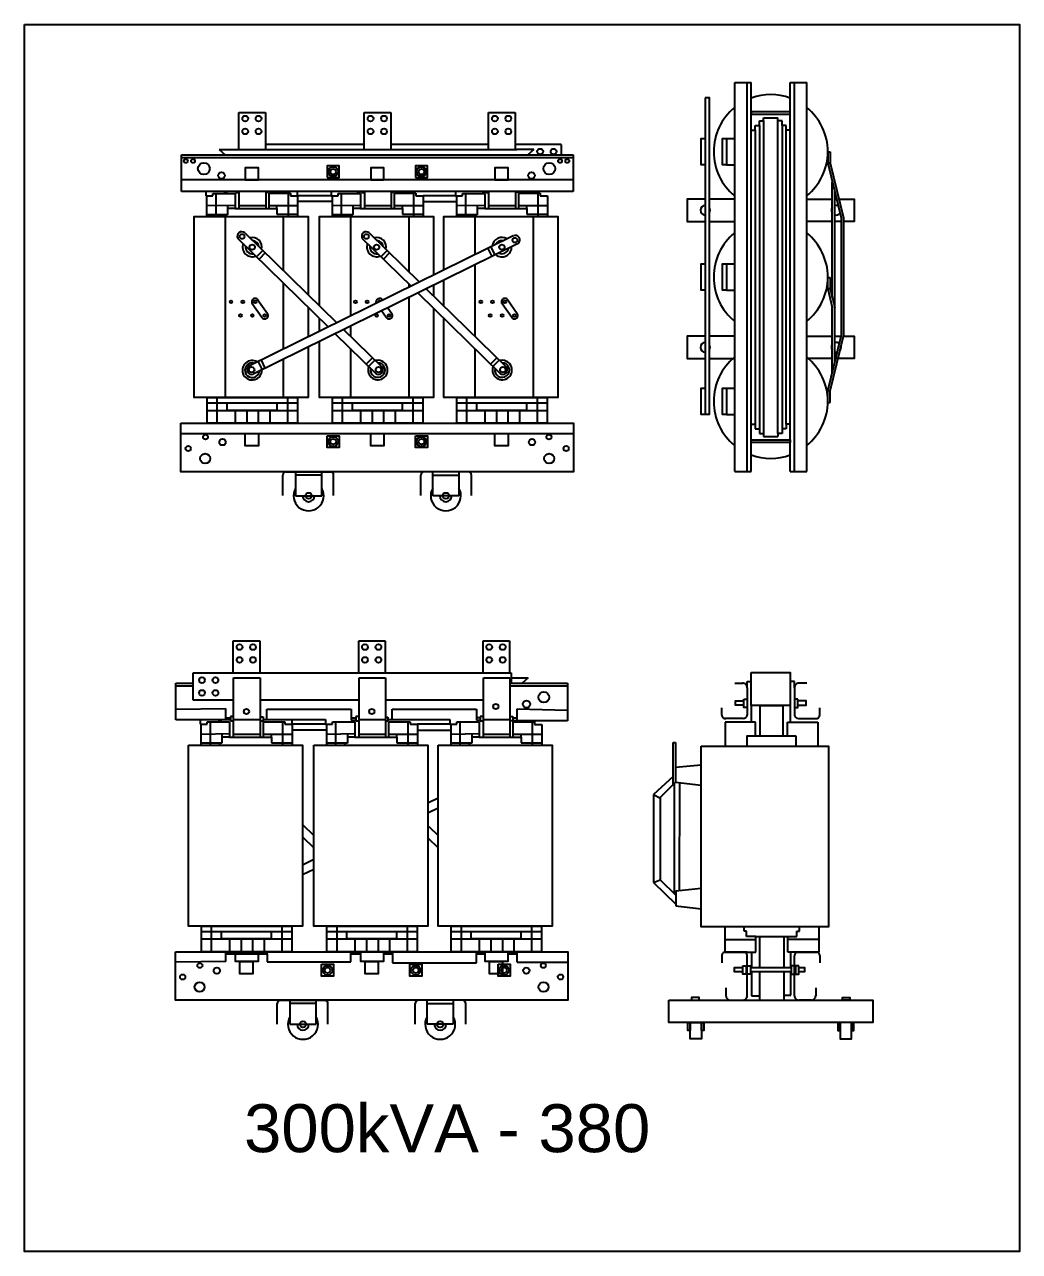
# Model space of a CAD drawing. Header units: millimetres. Extents: x 18098 to 54149, y 8095 to 18524.
# Drawn here: x 32515 to 35624, y 9276 to 13110 of the extents above; entities that cross this region are included whole.
import ezdxf

# ---------------------------------------------------------------- set-up
doc = ezdxf.new("R2010")
doc.units = ezdxf.units.MM
for name, color, linetype in [('BOBINA', 2, 'Continuous'), ('CULATRA', 1, 'Continuous'), ('DETALHE', 3, 'Continuous'), ('L1', 1, 'Continuous'), ('L2', 2, 'Continuous')]:
    doc.layers.add(name, color=color, linetype=linetype)
doc.styles.get("Standard").update_dxf_attribs({"font": 'arial.ttf'})

msp = doc.modelspace()

# ---------------------------------------------------------------- linework, layer by layer
at = {"layer": 'BOBINA'}
for points in [[(33401.7, 12102.6), (33401.7, 11944.3), (33045.1, 11944.3), (33045.1, 12510), (33401.7, 12510), (33401.7, 12265)], [(33436.9, 12230.6), (33436.9, 12510), (33793.5, 12510), (33793.5, 12326.7)], [(33825.4, 12342.4), (33825.4, 12510), (34182, 12510), (34182, 11944.3), (33825.4, 11944.3), (33825.4, 12104.2)], [(33825.4, 12230.6), (33825.4, 12311.5)], [(33793.5, 12295.8), (33793.5, 12261.7)], [(33401.7, 12226.2), (33401.7, 12188.5)], [(33793.5, 12223), (33793.5, 12119.9)], [(33401.7, 12188.5), (33401.7, 12133.5)], [(33436.9, 12150.8), (33436.9, 12191.8)], [(33825.4, 12104.2), (33825.4, 12191.8)], [(33793.5, 12119.9), (33793.5, 11944.3), (33436.9, 11944.3), (33436.9, 12119.9)]]:
    msp.add_lwpolyline(points, dxfattribs=at)
for points in [[(33027.5, 10858.4), (33384.2, 10858.4), (33384.2, 10292.7), (33027.5, 10292.7)], [(33419.3, 10858.4), (33775.9, 10858.4), (33775.9, 10292.7), (33419.3, 10292.7)], [(33807.8, 10858.4), (34164.4, 10858.4), (34164.4, 10292.7), (33807.8, 10292.7)], [(34629.3, 10855.4), (35026.9, 10855.4), (35026.9, 10290.8), (34629.3, 10290.8)]]:
    msp.add_lwpolyline(points, close=True, dxfattribs=at)
at = {"layer": 'CULATRA'}
for p, q in [((33576.9, 12735.4), (33268.4, 12735.4)), ((33965.4, 12735.4), (33660.2, 12735.4)), ((34192, 12735.4), (34048.6, 12735.4)), ((34192, 12735.4), (34192, 12703)), ((33005.4, 12588.6), (33005.4, 12703)), ((33005.4, 12703), (34229, 12703)), ((33005.4, 12694.7), (34229, 12694.7)), ((33123.7, 12719.8), (33142.7, 12703)), ((34106.7, 12719.8), (34053.1, 12719.8)), ((34106.7, 12719.8), (34087.7, 12703)), ((34229, 12703), (34229, 12588.6)), ((34229, 12624.5), (33005.4, 12624.5)), ((34229, 12588.6), (33005.4, 12588.6)), ((33081.8, 12588.6), (33081.8, 12575.3)), ((33140.3, 12588.6), (33140.3, 12582.6)), ((33146.2, 12588.6), (33146.2, 12582.6)), ((33176, 12588.6), (33176, 12585.6)), ((33176, 12585.6), (33186.3, 12585.6)), ((33278, 12585.1), (33269.5, 12585.1)), ((33278, 12588.6), (33278, 12585.1)), ((33368.7, 12575.3), (33368.7, 12589.5)), ((33473.5, 12588.6), (33473.5, 12575.3)), ((33553.2, 12588.6), (33553.2, 12587.9)), ((33553.2, 12587.9), (33567.8, 12587.9)), ((33567.8, 12588.6), (33567.8, 12585.6)), ((33567.8, 12585.6), (33578.1, 12585.6)), ((33667.7, 12584.7), (33661.2, 12584.7)), ((33667.7, 12588.6), (33667.7, 12584.7)), ((33862, 12589.5), (33862, 12575.3)), ((33944.8, 12588.6), (33944.8, 12587.3)), ((33944.8, 12587.3), (33956.3, 12587.3)), ((33956.3, 12588.6), (33956.3, 12585.6)), ((33956.3, 12585.6), (33966.5, 12585.6)), ((34058.5, 12585.8), (34049.7, 12585.8)), ((34058.5, 12588.6), (34058.5, 12585.8)), ((34071.8, 12586), (34071.8, 12588.6)), ((33081.8, 12575.3), (33085.3, 12575.3)), ((33473.5, 12575.3), (33368.7, 12575.3)), ((33368.7, 12557.7), (33477.1, 12557.7)), ((33473.5, 12575.3), (33477.1, 12575.3)), ((33862, 12575.3), (33760.5, 12575.3)), ((33760.5, 12556.8), (33865.6, 12556.8)), ((33862, 12575.3), (33865.6, 12575.3)), ((33141.7, 12510), (33141.7, 11944.3)), ((33323.9, 12510), (33323.9, 12341.2)), ((33533.5, 12510), (33533.5, 12248.2)), ((33715.7, 12510), (33715.7, 12337.9)), ((33921.9, 12510), (33921.9, 12390)), ((34104.2, 12510), (34104.2, 11944.3)), ((33181.9, 12441.5), (33464.7, 12164.5)), ((33203.8, 12458.8), (33491.1, 12177.5)), ((34042.5, 12449.5), (33216.5, 12042.1)), ((34058, 12426.2), (33229.4, 12017.6)), ((33570.4, 12441.5), (33723.1, 12292)), ((33592.3, 12458.8), (33749.4, 12304.9)), ((33259.8, 12404), (33240.4, 12384.2)), ((33267.3, 12396.6), (33247.9, 12376.9)), ((33648.2, 12404), (33628.9, 12384.2)), ((33655.8, 12396.6), (33636.4, 12376.9)), ((33962.9, 12410.1), (33975.1, 12385.3)), ((33972.3, 12414.8), (33984.6, 12390)), ((33921.9, 12359.1), (33921.9, 12136)), ((33323.9, 12302.4), (33323.9, 12112.3)), ((33715.7, 12299.2), (33715.7, 12288.3)), ((33744.1, 12271.4), (34001.1, 12019.7)), ((33770.4, 12284.4), (34020.9, 12039.1)), ((33257.2, 12194.2), (33227, 12236.8)), ((33243.7, 12250.7), (33274.5, 12207.5)), ((33533.5, 12248.2), (33533.5, 12198.4)), ((33632.2, 12250.7), (33634.1, 12248.1)), ((33715.7, 12257.4), (33715.7, 12115.6)), ((34037.5, 12194.2), (34007.2, 12236.8)), ((34024, 12250.7), (34054.7, 12207.5)), ((33645.7, 12194.2), (33630.6, 12215.4)), ((33650.4, 12225.2), (33663, 12207.5)), ((33512, 12157), (33632.4, 12039.1)), ((33514.7, 12158.3), (33514.7, 12154.4)), ((33533.5, 12167.5), (33533.5, 12136)), ((33485.7, 12144), (33612.6, 12019.7)), ((33323.9, 12112.3), (33323.9, 12095.1)), ((33533.5, 12097.2), (33533.5, 11944.3)), ((33715.7, 12115.6), (33715.7, 11944.3)), ((33921.9, 12097.2), (33921.9, 12056.6)), ((33244.9, 12056.3), (33257.3, 12031.5)), ((33254.2, 12060.9), (33266.5, 12036.1)), ((33323.9, 12064.2), (33323.9, 11944.3)), ((33602.4, 12068.5), (33583, 12048.7)), ((33609.7, 12061.3), (33590.4, 12041.5)), ((33921.9, 12056.6), (33921.9, 11944.3)), ((33990.8, 12068.5), (33971.5, 12048.7)), ((33998.2, 12061.3), (33978.8, 12041.5)), ((33004.1, 11831.8), (34230.4, 11831.8)), ((33362, 11712.3), (33362, 11637.4)), ((33443.7, 11702.1), (33362, 11702.1)), ((33443.7, 11637.4), (33443.7, 11712.3)), ((33790.7, 11637.4), (33790.7, 11712.3)), ((33790.7, 11702.1), (33872.4, 11702.1)), ((33872.4, 11712.3), (33872.4, 11637.4)), ((33362, 11637.4), (33443.7, 11637.4)), ((33872.4, 11637.4), (33790.7, 11637.4)), ((34035.5, 11083.9), (34035.5, 11051.5)), ((32987.8, 10937.1), (32987.8, 11051.5)), ((32987.8, 11051.5), (33042.5, 11051.5)), ((32987.8, 11043.1), (33042.5, 11043.1)), ((34032.1, 11051.5), (34211.4, 11051.5)), ((34032.1, 11043.1), (34211.4, 11043.1)), ((34035.5, 11068.3), (34089.1, 11068.3)), ((34089.1, 11068.3), (34070.1, 11051.5)), ((34211.4, 11051.5), (34211.4, 10934.5)), ((32987.8, 10970.3), (33143.5, 10973)), ((33143.5, 10973), (33143.5, 10937.1)), ((33251.9, 10999.3), (33560.5, 10999.3)), ((33272, 10938), (33272, 10970.3)), ((33272, 10970.3), (33535.6, 10970.3)), ((33535.6, 10970.3), (33535.6, 10936.3)), ((33643.6, 10999.3), (33949, 10999.3)), ((33663.9, 10938), (33663.9, 10970.1)), ((33663.9, 10970.1), (33927.2, 10970.1)), ((33927.2, 10970.1), (33927.2, 10935.8)), ((34054.2, 10934.5), (34054.2, 10971.4)), ((34054.2, 10971.4), (34211.4, 10967.6)), ((33158.4, 10937.1), (32987.8, 10937.1)), ((33064.2, 10937.1), (33064.2, 10923.7)), ((33122.7, 10937.1), (33122.7, 10931)), ((33128.6, 10937.1), (33128.6, 10931)), ((33143.5, 10943.1), (33158.4, 10943.1)), ((33168.7, 10947.5), (33158.4, 10947.5)), ((33158.4, 10947.5), (33158.4, 10934)), ((33158.4, 10934), (33168.7, 10934)), ((33251.9, 10946.4), (33260.4, 10946.4)), ((33260.4, 10933.5), (33251.9, 10933.5)), ((33260.4, 10946.4), (33260.4, 10933.5)), ((33260.4, 10938), (33455.9, 10938)), ((33351.1, 10923.7), (33351.1, 10938)), ((33455.9, 10938), (33455.9, 10923.7)), ((33535.6, 10943), (33550.2, 10943)), ((33535.6, 10936.3), (33550.2, 10936.3)), ((33560.5, 10947.5), (33550.2, 10947.5)), ((33550.2, 10947.5), (33550.2, 10934)), ((33550.2, 10934), (33560.5, 10934)), ((33643.6, 10945.9), (33650.1, 10945.9)), ((33650.1, 10933.2), (33643.6, 10933.2)), ((33650.1, 10945.9), (33650.1, 10933.2)), ((33650.1, 10938), (33844.4, 10938)), ((33844.4, 10938), (33844.4, 10923.7)), ((33938.7, 10943.5), (33927.2, 10943.5)), ((33927.2, 10935.8), (33938.7, 10935.8)), ((33949, 10947.5), (33938.7, 10947.5)), ((33938.7, 10947.5), (33938.7, 10934)), ((33938.7, 10934), (33949, 10934)), ((34032.1, 10947.2), (34040.9, 10947.2)), ((34040.9, 10934.3), (34032.1, 10934.3)), ((34040.9, 10947.2), (34040.9, 10934.3)), ((34040.9, 10943.2), (34054.2, 10943.2)), ((34211.4, 10934.5), (34041.6, 10934.5)), ((33064.2, 10923.7), (33067.7, 10923.7)), ((33455.9, 10923.7), (33351.1, 10923.7)), ((33351.1, 10906.1), (33459.5, 10906.1)), ((33455.9, 10923.7), (33459.5, 10923.7)), ((33844.4, 10923.7), (33742.9, 10923.7)), ((33742.9, 10905.3), (33848, 10905.3)), ((33844.4, 10923.7), (33848, 10923.7)), ((34703.1, 10290.8), (34703.1, 10211.2)), ((34763.6, 10276.8), (34763.6, 10290.8)), ((34771.4, 10276.8), (34763.6, 10276.8)), ((34771.4, 10260.2), (34771.4, 10276.8)), ((34928.8, 10260.2), (34928.8, 10276.8)), ((34928.8, 10276.8), (34936.6, 10276.8)), ((34936.6, 10276.8), (34936.6, 10290.8)), ((34997, 10290.8), (34997, 10211.2)), ((34703.1, 10251), (34800.3, 10251)), ((34800.3, 10260.2), (34771.4, 10260.2)), ((34800.3, 10211.2), (34800.3, 10260.2)), ((34800.3, 10260.2), (34899.9, 10260.2)), ((34811.8, 10260.2), (34811.8, 10162.9)), ((34888.2, 10260.2), (34888.2, 10162.9)), ((34899.9, 10211.2), (34899.9, 10260.2)), ((34899.9, 10260.2), (34928.8, 10260.2)), ((34997, 10251), (34899.9, 10251)), ((33144.1, 10181.7), (33144.1, 10212.4)), ((33144.1, 10205.5), (33174.6, 10205.5)), ((33174.6, 10205.5), (33273.3, 10205.5)), ((33273.3, 10205.5), (33273.3, 10212.4)), ((33273.3, 10205.5), (33273.3, 10180.8)), ((33534.9, 10180.8), (33534.9, 10212.4)), ((33534.9, 10205.8), (33566.4, 10205.8)), ((33636.9, 10206.1), (33665.2, 10206.1)), ((33665.2, 10212.4), (33665.2, 10178)), ((33927.7, 10178), (33927.7, 10212.4)), ((33927.7, 10205.7), (33954.9, 10205.7)), ((34025.4, 10206.3), (34054.4, 10206.3)), ((34054.4, 10179.4), (34054.4, 10212.4)), ((34786.3, 10211.2), (34786.3, 10162.9)), ((34909.2, 10162.9), (34909.2, 10211.2)), ((33144.1, 10181.7), (32986.5, 10180.2)), ((33273.3, 10180.8), (33534.9, 10180.8)), ((33665.2, 10178), (33927.7, 10178)), ((34054.4, 10179.4), (34212.8, 10179.4)), ((34786.3, 10150.1), (34786.3, 10074.2)), ((34811.8, 10150.1), (34811.8, 10061)), ((34888.2, 10150.1), (34888.2, 10061)), ((34909.2, 10076.3), (34909.2, 10150.1)), ((33344.5, 10060.7), (33344.5, 9985.9)), ((33426.1, 10050.5), (33344.5, 10050.5)), ((33426.1, 9985.9), (33426.1, 10060.7)), ((33773.2, 9985.9), (33773.2, 10060.7)), ((33773.2, 10050.5), (33854.8, 10050.5)), ((33854.8, 10060.7), (33854.8, 9985.9)), ((34786.3, 10074.2), (34811.8, 10074.2)), ((34888.2, 10076.3), (34909.2, 10076.3)), ((33344.5, 9985.9), (33426.1, 9985.9)), ((33854.8, 9985.9), (33773.2, 9985.9))]:
    msp.add_line(p, q, dxfattribs=at)
for points in [[(33460.8, 12631.6), (33498.5, 12631.6), (33498.5, 12668.4), (33460.8, 12668.4)], [(33736.6, 12631.6), (33774.3, 12631.6), (33774.3, 12668.4), (33736.6, 12668.4)], [(33004.1, 11863.9), (34230.4, 11863.9), (34230.4, 11712.3), (33004.1, 11712.3)], [(33460.8, 11824.8), (33498.5, 11824.8), (33498.5, 11788), (33460.8, 11788)], [(33736.6, 11824.8), (33774.3, 11824.8), (33774.3, 11788), (33736.6, 11788)], [(32986.5, 10212.4), (34212.8, 10212.4), (34212.8, 10060.7), (32986.5, 10060.7)], [(33443.2, 10173.2), (33480.9, 10173.2), (33480.9, 10136.4), (33443.2, 10136.4)], [(33719, 10173.2), (33756.7, 10173.2), (33756.7, 10136.4), (33719, 10136.4)], [(33994.7, 10173.2), (34032.3, 10173.2), (34032.3, 10136.4), (33994.7, 10136.4)], [(34528.3, 10061), (35165.8, 10061), (35165.8, 9991.5), (34528.3, 9991.5)], [(34599.6, 10061), (34622.8, 10061), (34622.8, 10069.7), (34599.6, 10069.7)], [(35094.4, 10061), (35071.3, 10061), (35071.3, 10069.7), (35094.4, 10069.7)], [(34588, 9991.5), (34595.2, 9991.5), (34595.2, 9966), (34588, 9966)], [(34595.2, 9991.5), (34630.4, 9991.5), (34630.4, 9940.5), (34595.2, 9940.5)], [(34630.4, 9991.5), (34637.6, 9991.5), (34637.6, 9966), (34630.4, 9966)], [(35063.6, 9991.5), (35056.4, 9991.5), (35056.4, 9966), (35063.6, 9966)], [(35098.8, 9991.5), (35063.6, 9991.5), (35063.6, 9940.5), (35098.8, 9940.5)], [(35106, 9991.5), (35098.8, 9991.5), (35098.8, 9966), (35106, 9966)]]:
    msp.add_lwpolyline(points, close=True, dxfattribs=at)
for points in [[(34641.8, 12564.7), (34586, 12564.7), (34586, 12495.1), (34641.8, 12495.1)], [(34734.3, 12564.7), (34655.1, 12564.7)], [(34959.4, 12564.7), (35039.1, 12564.7)], [(35046.6, 12564.7), (35052.3, 12564.7)], [(35059.7, 12564.7), (35107.7, 12564.7), (35107.7, 12495.1), (35073.9, 12495.1)], [(34655.1, 12495.1), (34734.3, 12495.1)], [(35039.1, 12495.1), (34959.4, 12495.1)], [(35066.4, 12495.1), (35046.6, 12495.1)], [(34641.8, 12136), (34586, 12136), (34586, 12066.4), (34641.8, 12066.4)], [(34734.3, 12136), (34655.1, 12136)], [(34959.4, 12136), (35039.1, 12136)], [(35046.6, 12136), (35066.4, 12136)], [(35073.9, 12136), (35107.7, 12136), (35107.7, 12066.4), (35046.6, 12066.4)], [(34655.1, 12066.4), (34734.3, 12066.4)], [(35039.1, 12066.4), (34959.4, 12066.4)]]:
    msp.add_lwpolyline(points, dxfattribs=at)
for centre, radius in [((33019.4, 12683.6), 5.97), ((33041.8, 12683.6), 5.97), ((33075.7, 12659.7), 18.4), ((33479.7, 12650), 15.2), ((33479.7, 12650), 8.8), ((33755.4, 12650), 15.2), ((33755.4, 12650), 8.8), ((34154.8, 12659.7), 18.4), ((34188.6, 12683.6), 5.97), ((34211, 12683.6), 5.97), ((33130.9, 12638.3), 10.3), ((34099.5, 12638.3), 10.3), ((33195.1, 12447.7), 7.48), ((33583.5, 12447.7), 7.48), ((34047.4, 12436.2), 7.48), ((33226.7, 12414.5), 8.33), ((33615.2, 12414.5), 8.33), ((34007, 12414.5), 8.33), ((33160.5, 12243.2), 4.28), ((33197.4, 12243.2), 4.28), ((33235.9, 12243.2), 4.28), ((33549, 12243.2), 4.28), ((33585.9, 12243.2), 4.28), ((33940.8, 12243.2), 4.28), ((33977.6, 12243.2), 4.28), ((34016.1, 12243.2), 4.28), ((33190.3, 12201.2), 4.28), ((33227.1, 12201.2), 4.28), ((33265.6, 12201.2), 4.28), ((33615.6, 12201.2), 4.28), ((33654.1, 12201.2), 4.28), ((33970.5, 12201.2), 4.28), ((34007.3, 12201.2), 4.28), ((34045.8, 12201.2), 4.28), ((33224.8, 12031.3), 8.59), ((33621.2, 12031.3), 8.59), ((34009.7, 12031.3), 8.59), ((33080.7, 11821), 7.75), ((33133.8, 11805.1), 9.79), ((33479.7, 11806.4), 15.2), ((33479.7, 11806.4), 8.8), ((33755.4, 11806.4), 15.2), ((33755.4, 11806.4), 8.8), ((34100.7, 11805.1), 9.79), ((34153.8, 11821), 7.75), ((33026.8, 11785.1), 8.16), ((34207.6, 11785.1), 8.16), ((33079.9, 11753.7), 15.5), ((34154.6, 11753.7), 15.5), ((33402.9, 11637.4), 9.68), ((33831.6, 11637.4), 9.68), ((34138, 11007.8), 16.7), ((33208.7, 10963.2), 8.28), ((33600.5, 10963.2), 8.28), ((33987.9, 10978.8), 8.28), ((34083.8, 10986.6), 11.4), ((33063.1, 10169.5), 7.75), ((33116.2, 10153.6), 9.79), ((33462.1, 10154.8), 15.2), ((33462.1, 10154.8), 8.8), ((33737.8, 10154.8), 15.2), ((33737.8, 10154.8), 8.8), ((34013.5, 10154.8), 15.2), ((34013.5, 10154.8), 8.8), ((34083.1, 10153.6), 9.79), ((34136.2, 10169.5), 7.75), ((33009.3, 10133.6), 8.16), ((34190, 10133.6), 8.16), ((33062.3, 10102.2), 15.5), ((34137, 10102.2), 15.5), ((33385.3, 9985.9), 9.68), ((33814, 9985.9), 9.68)]:
    msp.add_circle(centre, radius, dxfattribs=at)
for centre, radius, start, end in [((33194.1, 12448.6), 14.1, 46.642, 210.024), ((33582.6, 12448.6), 14.1, 46.642, 210.024), ((33226.7, 12414.5), 30.3, 159.0021, 292.1868), ((33226.7, 12414.5), 30.3, 159.0021, 292.1868), ((33226.7, 12414.5), 30.3, 346.7722, 104.4167), ((33226.7, 12414.5), 30.3, 346.7722, 104.4167), ((33226.7, 12414.5), 20.9, 4.2638, 86.9251), ((33615.2, 12414.5), 30.3, 159.0021, 292.1868), ((33615.2, 12414.5), 30.3, 159.0021, 292.1868), ((33615.2, 12414.5), 30.3, 346.7722, 104.4167), ((33615.2, 12414.5), 30.3, 346.7722, 104.4167), ((33615.2, 12414.5), 20.9, 4.2638, 86.9251), ((34007, 12414.5), 30.3, 57.4747, 175.1192), ((34007, 12414.5), 30.3, 57.4747, 175.1192), ((34007, 12414.5), 20.9, 74.9663, 157.6276), ((34048.6, 12436.8), 14.1, 311.8674, 115.2494), ((33226.7, 12414.5), 20.9, 170.7808, 280.4081), ((33615.2, 12414.5), 20.9, 170.7808, 280.4081), ((34007, 12414.5), 30.3, 229.7046, 2.8893), ((34007, 12414.5), 30.3, 229.7046, 2.8893), ((34007, 12414.5), 20.9, 241.4833, 351.1106), ((33235.9, 12243.2), 10.9, 26.9095, 215.3387), ((33624.3, 12243.2), 10.9, 26.9095, 205.7743), ((33624.3, 12243.2), 4.28, 27.4774, 205.0295), ((34016.1, 12243.2), 10.9, 26.9095, 215.3387), ((33265.6, 12201.2), 10.9, 210.637, 35.4323), ((33654.1, 12201.2), 10.9, 210.637, 35.4323), ((34045.8, 12201.2), 10.9, 210.637, 35.4323), ((33226.4, 12029.8), 30.5, 56.8542, 2.7277), ((33226.4, 12029.8), 22.8, 69.111, 353.8189), ((33224.5, 12030.7), 14, 124.871, 290.4644), ((33619.3, 12030.3), 30.5, 159.3603, 105.2339), ((33619.3, 12030.3), 22.8, 168.2691, 92.9771), ((34007.7, 12030.3), 30.5, 159.3603, 105.2339), ((34007.7, 12030.3), 22.8, 168.2691, 92.9771), ((33621.3, 12030.6), 14, 231.6236, 37.217), ((34009.7, 12030.6), 14, 231.6236, 37.217), ((33402.9, 11637.4), 47.1, 150.1435, 29.8565), ((33831.6, 11637.4), 47.1, 150.1435, 29.8565), ((33402.9, 11637.4), 18.6, 180, 0), ((33831.6, 11637.4), 18.6, 180, 0), ((33385.3, 9985.9), 47.1, 150.1435, 29.8565), ((33814, 9985.9), 47.1, 150.1435, 29.8565), ((33385.3, 9985.9), 18.6, 180, 0), ((33814, 9985.9), 18.6, 180, 0)]:
    msp.add_arc(centre, radius, start, end, dxfattribs=at)
at = {"layer": 'DETALHE'}
for p, q in [((33322.7, 11638.1), (33322.7, 11702.2)), ((33331, 11712.3), (33472.5, 11712.3)), ((33480.8, 11638.1), (33480.8, 11702.2)), ((33753.7, 11638.1), (33753.7, 11702.2)), ((33903.5, 11712.3), (33762, 11712.3)), ((33911.8, 11638.1), (33911.8, 11702.2)), ((34734.3, 11051.6), (34759.8, 11051.6)), ((34959.4, 11051.6), (34933.9, 11051.6)), ((34773.1, 11037.5), (34773.1, 10952.3)), ((34920.6, 11037.5), (34920.6, 10952.3)), ((34694, 10952.3), (34694, 10974.8)), ((34999.7, 10952.3), (34999.7, 10974.8)), ((34760.3, 10941.1), (34703.1, 10941.1)), ((34933.3, 10941.1), (34990.5, 10941.1)), ((34694, 10200.1), (34694, 10177.6)), ((34703.1, 10211.2), (34800.3, 10211.2)), ((34773.1, 10211.2), (34703.1, 10211.2)), ((34773.1, 10075.1), (34773.1, 10200.1)), ((34997, 10211.2), (34899.9, 10211.2)), ((34990.9, 10211.2), (34899.9, 10211.2)), ((34921, 10211.2), (34990.9, 10211.2)), ((34921, 10075.1), (34921, 10200.1)), ((35000.1, 10200.1), (35000.1, 10177.6)), ((34706.8, 10100), (34706.8, 10075.1)), ((34987.3, 10100), (34987.3, 10075.1)), ((33305.1, 9986.5), (33305.1, 10050.6)), ((33313.4, 10060.7), (33454.9, 10060.7)), ((33463.2, 9986.5), (33463.2, 10050.6)), ((33736.1, 9986.5), (33736.1, 10050.6)), ((33885.9, 10060.7), (33744.4, 10060.7)), ((33894.2, 9986.5), (33894.2, 10050.6)), ((34720.1, 10061), (34759.8, 10061)), ((34974, 10061), (34934.3, 10061))]:
    msp.add_line(p, q, dxfattribs=at)
for centre, radius, start, end in [((33333, 11702.2), 10.3, 101.207, 180), ((33470.5, 11702.2), 10.3, 0, 78.793), ((33764, 11702.2), 10.3, 101.207, 180), ((33901.5, 11702.2), 10.3, 0, 78.793), ((34759, 11037.5), 14.1, 0, 93.3125), ((34934.7, 11037.5), 14.1, 86.6875, 180), ((34705.3, 10952.3), 11.3, 180, 277.5762), ((34760.4, 10954), 12.8, 269.8365, 352.5873), ((34933.3, 10954), 12.8, 187.4127, 270.1635), ((34988.4, 10952.3), 11.3, 262.4238, 0), ((34705.3, 10200.1), 11.3, 82.4238, 180), ((34761.8, 10200.1), 11.3, 0, 97.5762), ((34932.2, 10200.1), 11.3, 82.4238, 180), ((34988.8, 10200.1), 11.3, 0, 97.5762), ((33315.4, 10050.6), 10.3, 101.207, 180), ((33452.9, 10050.6), 10.3, 0, 78.793), ((33746.4, 10050.6), 10.3, 101.207, 180), ((33883.9, 10050.6), 10.3, 0, 78.793), ((34720.9, 10075.1), 14.1, 180, 273.3125), ((34759, 10075.1), 14.1, 266.6875, 0), ((34935.1, 10075.1), 14.1, 180, 273.3125), ((34973.2, 10075.1), 14.1, 266.6875, 0)]:
    msp.add_arc(centre, radius, start, end, dxfattribs=at)
at = {"layer": 'L1'}
for p, q in [((34734.3, 11713), (34734.3, 12929.1)), ((34734.3, 12929.1), (34785.8, 12929.1)), ((34773.1, 11713), (34773.1, 12929.1)), ((34785.8, 11713), (34785.8, 12929.1)), ((34907.8, 11713), (34907.8, 12929.1)), ((34907.8, 12929.1), (34959.4, 12929.1)), ((34920.6, 11713), (34920.6, 12929.1)), ((34959.4, 11713), (34959.4, 12929.1)), ((33185.1, 12719.8), (33185.1, 12835.3)), ((33185.1, 12835.3), (33268.4, 12835.3)), ((33268.4, 12835.3), (33268.4, 12719.8)), ((33576.9, 12719.8), (33576.9, 12835.3)), ((33576.9, 12835.3), (33660.2, 12835.3)), ((33660.2, 12835.3), (33660.2, 12719.8)), ((33965.4, 12719.8), (33965.4, 12835.3)), ((33965.4, 12835.3), (34048.6, 12835.3)), ((34048.6, 12835.3), (34048.6, 12719.8)), ((34811.3, 12795), (34811.3, 12809.6)), ((34811.3, 12809.6), (34824.4, 12809.6)), ((34824.4, 12809.6), (34824.4, 12818.8)), ((34824.4, 12818.8), (34869.3, 12818.8)), ((34824.4, 12809.6), (34824.4, 11832.4)), ((34869.3, 12809.6), (34869.3, 12818.8)), ((34882.4, 12809.6), (34869.3, 12809.6)), ((34869.3, 11832.4), (34869.3, 12809.6)), ((34882.4, 12795), (34882.4, 12809.6)), ((34785.6, 12780.4), (34798.2, 12780.4)), ((34798.2, 12780.4), (34798.2, 12795)), ((34798.2, 12795), (34811.3, 12795)), ((34798.2, 12780.4), (34798.2, 11861.7)), ((34811.3, 12795), (34811.3, 11847.1)), ((34895.5, 12795), (34882.4, 12795)), ((34882.4, 12795), (34882.4, 11847.1)), ((34895.5, 12780.4), (34895.5, 12795)), ((34908, 12780.4), (34895.5, 12780.4)), ((34895.5, 11861.7), (34895.5, 12780.4)), ((34708.2, 12754.4), (34734.3, 12754.4)), ((33123.7, 12719.8), (34053.1, 12719.8)), ((35025.2, 12712.8), (35025.2, 12676.9)), ((35025.2, 12712.8), (35032.6, 12712.8)), ((35032.6, 12712.8), (35032.6, 12676.9)), ((34708.2, 12671.2), (34734.3, 12671.2)), ((35025.2, 12676.9), (35066.4, 12506.3)), ((35032.6, 12676.9), (35025.2, 12676.9)), ((35032.6, 12676.9), (35073.9, 12506)), ((35039.1, 12256.8), (35039.1, 12617.9)), ((33103.6, 12575.3), (33103.6, 12582.6)), ((33103.6, 12582.6), (33173.5, 12582.6)), ((33112.7, 12582.6), (33112.7, 12510)), ((33173.5, 12582.6), (33173.5, 12575.3)), ((33186.3, 12535), (33186.3, 12588.6)), ((33269.5, 12588.6), (33269.5, 12535)), ((33279.4, 12535), (33279.4, 12582.9)), ((33279.4, 12582.9), (33345.8, 12582.9)), ((33339, 12582.9), (33339, 12510)), ((33345.8, 12582.9), (33345.8, 12575.3)), ((33495.4, 12575.3), (33495.4, 12582.6)), ((33495.4, 12582.6), (33565.2, 12582.6)), ((33504.5, 12582.6), (33504.5, 12510)), ((33565.2, 12582.6), (33565.2, 12575.3)), ((33578.1, 12535), (33578.1, 12588.6)), ((33661.2, 12588.6), (33661.2, 12535)), ((33671.2, 12532.2), (33671.2, 12582.9)), ((33671.2, 12582.9), (33737.6, 12582.9)), ((33730.8, 12582.9), (33730.8, 12510)), ((33737.6, 12582.9), (33737.6, 12575.3)), ((33883.8, 12575.3), (33883.8, 12582.6)), ((33883.8, 12582.6), (33953.7, 12582.6)), ((33893, 12582.6), (33893, 12510)), ((33953.7, 12582.6), (33953.7, 12575.3)), ((33966.5, 12535), (33966.5, 12588.6)), ((34049.7, 12588.6), (34049.7, 12535)), ((34059.6, 12532.2), (34059.6, 12582.9)), ((34059.6, 12582.9), (34126.1, 12582.9)), ((34119.3, 12582.9), (34119.3, 12510)), ((34126.1, 12582.9), (34126.1, 12574.5)), ((35046.6, 12225.9), (35046.6, 12588.4)), ((33085.3, 12510), (33085.3, 12575.3)), ((33085.3, 12575.3), (33103.6, 12575.3)), ((33085.3, 12544.3), (33173.5, 12545.7)), ((33103.6, 12575.3), (33103.6, 12575.3)), ((33149.7, 12545.3), (33149.7, 12515.8)), ((33173.5, 12575.3), (33173.5, 12535)), ((33186.3, 12544.1), (33269.5, 12544.1)), ((33279.4, 12544.1), (33368.7, 12544.1)), ((33304.1, 12535), (33304.1, 12544.1)), ((33345.8, 12575.3), (33368.7, 12575.3)), ((33368.7, 12575.3), (33368.7, 12510)), ((33477.1, 12510), (33477.1, 12575.3)), ((33477.1, 12575.3), (33495.4, 12575.3)), ((33477.1, 12544.3), (33565.2, 12545.7)), ((33495.4, 12575.3), (33495.4, 12575.3)), ((33541.5, 12545.3), (33541.5, 12515.8)), ((33565.2, 12575.3), (33565.2, 12535)), ((33578.1, 12544.1), (33661.2, 12544.1)), ((33671.2, 12544.1), (33760.5, 12544.1)), ((33695.9, 12535), (33695.9, 12544.1)), ((33737.6, 12575.3), (33760.5, 12575.3)), ((33760.5, 12575.3), (33760.5, 12510)), ((33865.6, 12510), (33865.6, 12575.3)), ((33865.6, 12575.3), (33883.8, 12575.3)), ((33865.6, 12544.3), (33953.7, 12545.7)), ((33883.8, 12575.3), (33883.8, 12575.3)), ((33930, 12545.3), (33930, 12515.8)), ((33953.7, 12575.3), (33953.7, 12535)), ((33966.5, 12544.1), (34049.7, 12544.1)), ((34059.6, 12544.1), (34149, 12544.1)), ((34084.3, 12535), (34084.3, 12544.1)), ((34126.1, 12574.5), (34149, 12574.5)), ((34149, 12574.5), (34149, 12510)), ((33149.7, 12515.8), (33085.3, 12515.8)), ((33141.7, 12515.8), (33141.7, 12510)), ((33173.5, 12535), (33149.7, 12535)), ((33173.5, 12535), (33304.1, 12535)), ((33304.1, 12535), (33304.1, 12517.3)), ((33304.1, 12517.3), (33368.7, 12517.3)), ((33541.5, 12515.8), (33477.1, 12515.8)), ((33533.5, 12515.8), (33533.5, 12510)), ((33565.2, 12535), (33541.5, 12535)), ((33565.2, 12535), (33695.9, 12535)), ((33695.9, 12535), (33695.9, 12517.3)), ((33695.9, 12517.3), (33760.5, 12517.3)), ((33930, 12515.8), (33865.6, 12515.8)), ((33921.9, 12515.8), (33921.9, 12510)), ((33953.7, 12535), (33930, 12535)), ((33953.7, 12535), (34084.3, 12535)), ((34084.3, 12535), (34084.3, 12517.3)), ((34084.3, 12517.3), (34149, 12517.3)), ((35066.4, 12506.3), (35066.4, 12135.8)), ((35073.9, 12506), (35073.9, 12136)), ((34708.2, 12362.6), (34734.3, 12362.6)), ((35025.2, 12283.8), (35025.2, 12319.7)), ((35025.2, 12319.7), (35032.6, 12319.7)), ((35032.6, 12319.7), (35032.6, 12283.8)), ((34708.2, 12279.5), (34734.3, 12279.5)), ((35025.2, 12283.8), (35039.1, 12226.1)), ((35032.6, 12283.8), (35025.2, 12283.8)), ((35032.6, 12283.8), (35046.6, 12225.9)), ((35039.1, 12022.8), (35039.1, 12226.1)), ((35046.6, 12053.7), (35046.6, 12225.9)), ((35025.2, 11965.1), (35066.4, 12135.8)), ((35032.6, 11965.1), (35073.9, 12136)), ((34708.2, 11974.1), (34734.3, 11974.1)), ((35025.2, 11929.3), (35025.2, 11965.1)), ((35032.6, 11965.1), (35025.2, 11965.1)), ((35032.6, 11929.3), (35032.6, 11965.1)), ((33086.1, 11927.5), (33368.4, 11927.5)), ((33477.9, 11927.5), (33760.1, 11927.5)), ((33866.3, 11927.5), (34148.6, 11927.5)), ((35025.2, 11929.3), (35032.6, 11929.3)), ((33086.1, 11904.1), (33368.4, 11904.1)), ((33173.2, 11904.1), (33173.2, 11863.9)), ((33209.4, 11904.1), (33209.4, 11863.9)), ((33245.6, 11904.1), (33245.6, 11863.9)), ((33281.8, 11904.1), (33281.8, 11863.9)), ((33477.9, 11904.1), (33760.1, 11904.1)), ((33564.9, 11904.1), (33564.9, 11863.9)), ((33601.2, 11904.1), (33601.2, 11863.9)), ((33637.4, 11904.1), (33637.4, 11863.9)), ((33673.6, 11904.1), (33673.6, 11863.9)), ((33866.3, 11904.1), (34148.6, 11904.1)), ((33953.4, 11904.1), (33953.4, 11863.9)), ((33989.6, 11904.1), (33989.6, 11863.9)), ((34025.8, 11904.1), (34025.8, 11863.9)), ((34062, 11904.1), (34062, 11863.9)), ((34708.2, 11891), (34734.3, 11891)), ((34785.6, 11861.7), (34798.2, 11861.7)), ((34798.2, 11861.7), (34798.2, 11847.1)), ((34908, 11861.7), (34895.5, 11861.7)), ((34895.5, 11861.7), (34895.5, 11847.1)), ((34798.2, 11847.1), (34811.3, 11847.1)), ((34811.3, 11847.1), (34811.3, 11832.4)), ((34811.3, 11832.4), (34824.4, 11832.4)), ((34824.4, 11832.4), (34824.4, 11823.2)), ((34824.4, 11823.2), (34869.3, 11823.2)), ((34869.3, 11832.4), (34869.3, 11823.2)), ((34882.4, 11832.4), (34869.3, 11832.4)), ((34895.5, 11847.1), (34882.4, 11847.1)), ((34882.4, 11847.1), (34882.4, 11832.4)), ((34734.3, 11713), (34785.8, 11713)), ((34907.8, 11713), (34959.4, 11713)), ((33167.5, 11083.9), (33167.5, 11183.8)), ((33167.5, 11183.8), (33250.8, 11183.8)), ((33250.8, 11183.8), (33250.8, 11083.9)), ((33559.3, 11083.9), (33559.3, 11183.8)), ((33559.3, 11183.8), (33642.6, 11183.8)), ((33642.6, 11183.8), (33642.6, 11083.9)), ((33947.8, 11083.9), (33947.8, 11183.8)), ((33947.8, 11183.8), (34031, 11183.8)), ((34031, 11183.8), (34031, 11083.9)), ((33042.5, 10998.4), (33042.5, 11083.9)), ((33042.5, 11083.9), (34035.5, 11083.9)), ((33168.7, 10883.5), (33168.7, 11068.3)), ((33168.7, 11068.3), (33251.9, 11068.3)), ((33251.9, 11068.3), (33251.9, 10883.5)), ((33560.5, 10883.5), (33560.5, 11068.3)), ((33560.5, 11068.3), (33643.6, 11068.3)), ((33643.6, 11068.3), (33643.6, 10883.5)), ((33949, 10883.5), (33949, 11068.3)), ((33949, 11068.3), (34032.1, 11068.3)), ((34032.1, 11068.3), (34032.1, 10883.5)), ((34773.1, 11037.5), (34773.1, 11057.2)), ((34773.1, 11057.2), (34785.8, 11057.2)), ((34920.6, 11057.2), (34907.8, 11057.2)), ((34920.6, 11037.5), (34920.6, 11057.2)), ((33168.7, 10998.4), (33042.5, 10998.4)), ((34785.8, 10981.9), (34785.8, 10929.8)), ((34907.8, 10981.9), (34907.8, 10929.8)), ((33086, 10923.7), (33086, 10931)), ((33086, 10931), (33155.9, 10931)), ((33095.1, 10931), (33095.1, 10858.4)), ((33155.9, 10931), (33155.9, 10923.7)), ((33168.7, 10938), (33251.9, 10938)), ((33261.8, 10883.5), (33261.8, 10931.4)), ((33261.8, 10931.4), (33328.2, 10931.4)), ((33321.4, 10931.4), (33321.4, 10858.4)), ((33328.2, 10931.4), (33328.2, 10923.7)), ((33477.8, 10923.7), (33477.8, 10931)), ((33477.8, 10931), (33547.6, 10931)), ((33486.9, 10931), (33486.9, 10858.4)), ((33547.6, 10931), (33547.6, 10923.7)), ((33560.5, 10938), (33643.6, 10938)), ((33653.6, 10880.7), (33653.6, 10931.4)), ((33653.6, 10931.4), (33720, 10931.4)), ((33713.2, 10931.4), (33713.2, 10858.4)), ((33720, 10931.4), (33720, 10923.7)), ((33866.2, 10923.7), (33866.2, 10931)), ((33866.2, 10931), (33936.1, 10931)), ((33875.4, 10931), (33875.4, 10858.4)), ((33936.1, 10931), (33936.1, 10923.7)), ((33949, 10938), (34032.1, 10938)), ((34042, 10880.7), (34042, 10931.4)), ((34042, 10931.4), (34108.5, 10931.4)), ((34101.7, 10931.4), (34101.7, 10858.4)), ((34108.5, 10931.4), (34108.5, 10923)), ((34799.1, 10929.8), (34704.5, 10929.8)), ((34704.5, 10929.8), (34704.5, 10855.4)), ((34799.1, 10885.7), (34799.1, 10929.8)), ((34899.3, 10885.7), (34899.3, 10929.8)), ((34899.3, 10929.8), (34993.9, 10929.8)), ((34993.9, 10929.8), (34993.9, 10855.4)), ((33067.7, 10858.4), (33067.7, 10923.7)), ((33067.7, 10923.7), (33086, 10923.7)), ((33067.7, 10892.7), (33155.9, 10894.2)), ((33086, 10923.7), (33086, 10923.7)), ((33132.1, 10893.8), (33132.1, 10864.2)), ((33155.9, 10923.7), (33155.9, 10883.5)), ((33168.7, 10892.5), (33251.9, 10892.5)), ((33261.8, 10892.6), (33351.1, 10892.6)), ((33286.5, 10883.5), (33286.5, 10892.6)), ((33328.2, 10923.7), (33351.1, 10923.7)), ((33351.1, 10923.7), (33351.1, 10858.4)), ((33459.5, 10858.4), (33459.5, 10923.7)), ((33459.5, 10923.7), (33477.8, 10923.7)), ((33459.5, 10892.7), (33547.6, 10894.2)), ((33477.8, 10923.7), (33477.8, 10923.7)), ((33523.9, 10893.8), (33523.9, 10864.2)), ((33547.6, 10923.7), (33547.6, 10883.5)), ((33560.5, 10892.5), (33643.6, 10892.5)), ((33653.6, 10892.6), (33742.9, 10892.6)), ((33678.3, 10883.5), (33678.3, 10892.6)), ((33720, 10923.7), (33742.9, 10923.7)), ((33742.9, 10923.7), (33742.9, 10858.4)), ((33848, 10858.4), (33848, 10923.7)), ((33848, 10923.7), (33866.2, 10923.7)), ((33848, 10892.7), (33936.1, 10894.2)), ((33866.2, 10923.7), (33866.2, 10923.7)), ((33912.4, 10893.8), (33912.4, 10864.2)), ((33936.1, 10923.7), (33936.1, 10883.5)), ((33949, 10892.5), (34032.1, 10892.5)), ((34042, 10892.6), (34131.4, 10892.6)), ((34066.7, 10883.5), (34066.7, 10892.6)), ((34108.5, 10923), (34131.4, 10923)), ((34131.4, 10923), (34131.4, 10858.4)), ((33132.1, 10864.2), (33067.7, 10864.2)), ((33124.1, 10864.2), (33124.1, 10858.4)), ((33155.9, 10883.5), (33132.1, 10883.5)), ((33155.9, 10883.5), (33286.5, 10883.5)), ((33286.5, 10883.5), (33286.5, 10865.7)), ((33286.5, 10865.7), (33351.1, 10865.7)), ((33523.9, 10864.2), (33459.5, 10864.2)), ((33515.9, 10864.2), (33515.9, 10858.4)), ((33547.6, 10883.5), (33523.9, 10883.5)), ((33547.6, 10883.5), (33678.3, 10883.5)), ((33678.3, 10883.5), (33678.3, 10865.7)), ((33678.3, 10865.7), (33742.9, 10865.7)), ((33912.4, 10864.2), (33848, 10864.2)), ((33904.3, 10864.2), (33904.3, 10858.4)), ((33936.1, 10883.5), (33912.4, 10883.5)), ((33936.1, 10883.5), (34066.7, 10883.5)), ((34066.7, 10883.5), (34066.7, 10865.7)), ((34066.7, 10865.7), (34131.4, 10865.7)), ((34541.9, 10735.2), (34541.9, 10866.4)), ((34541.9, 10866.4), (34549.4, 10866.4)), ((34549.4, 10866.4), (34549.4, 10742.6)), ((34629.3, 10795.4), (34549.4, 10788.5)), ((34541.9, 10760.4), (34480.2, 10703.8)), ((34500.3, 10693.7), (34549.4, 10742.6)), ((34545.5, 10738.7), (34545.5, 10393.9)), ((34549.4, 10742.6), (34629.3, 10733.5)), ((34561.5, 10741.2), (34561.2, 10404.2)), ((34480.2, 10703.8), (34480.2, 10428.5)), ((34480.2, 10703.8), (34500.3, 10693.7)), ((34480.2, 10703.8), (34480.2, 10428.5)), ((33807.8, 10692.5), (33775.9, 10676.8)), ((33807.8, 10661.6), (33775.9, 10645.9)), ((34500.8, 10694.1), (34500.8, 10437.2)), ((33384.2, 10610.2), (33419.3, 10575.8)), ((33778.6, 10604.3), (33807.8, 10575.8)), ((33384.2, 10571.4), (33419.3, 10537)), ((33775.9, 10568.2), (33807.8, 10537)), ((33419.3, 10500.9), (33384.2, 10483.5)), ((33419.3, 10470), (33384.2, 10452.7)), ((34480.2, 10428.5), (34500.8, 10437.2)), ((34500.8, 10437.2), (34549.9, 10389.6)), ((34480.2, 10428.5), (34549.9, 10361)), ((34549.9, 10403.1), (34629.3, 10410.7)), ((34549.9, 10403.1), (34549.9, 10356.4)), ((34549.9, 10356.4), (34629.3, 10346.9)), ((33068.5, 10275.9), (33350.8, 10275.9)), ((33460.3, 10275.9), (33742.5, 10275.9)), ((33848.7, 10275.9), (34131, 10275.9)), ((33068.5, 10252.6), (33350.8, 10252.6)), ((33155.6, 10252.6), (33155.6, 10212.4)), ((33191.8, 10252.6), (33191.8, 10212.4)), ((33228, 10252.6), (33228, 10212.4)), ((33264.2, 10252.6), (33264.2, 10212.4)), ((33460.3, 10252.6), (33742.5, 10252.6)), ((33547.4, 10252.6), (33547.4, 10212.4)), ((33583.6, 10252.6), (33583.6, 10212.4)), ((33619.8, 10252.6), (33619.8, 10212.4)), ((33656, 10252.6), (33656, 10212.4)), ((33848.7, 10252.6), (34131, 10252.6)), ((33935.8, 10252.6), (33935.8, 10212.4)), ((33972, 10252.6), (33972, 10212.4)), ((34008.2, 10252.6), (34008.2, 10212.4)), ((34044.4, 10252.6), (34044.4, 10212.4))]:
    msp.add_line(p, q, dxfattribs=at)
for points in [[(32515.3, 13110.1), (35623.9, 13110.1), (35623.9, 9275.8), (32515.3, 9275.8)], [(34641.8, 12880.6), (34641.8, 11892), (34655.1, 11892), (34655.1, 12880.6)], [(34785.8, 12829.7), (34907.8, 12829.7), (34907.8, 12837.7), (34785.8, 12837.7)], [(34641.8, 12754.4), (34641.8, 12671.2), (34629.3, 12671.2), (34629.3, 12754.4)], [(34708.2, 12754.4), (34708.2, 12671.2), (34695.7, 12671.2), (34695.7, 12754.4)], [(33205, 12624.5), (33246, 12624.5), (33246, 12662.6), (33205, 12662.6)], [(33596.8, 12624.5), (33637.7, 12624.5), (33637.7, 12662.6), (33596.8, 12662.6)], [(33985.2, 12624.5), (34026.2, 12624.5), (34026.2, 12662.6), (33985.2, 12662.6)], [(34641.8, 12362.6), (34641.8, 12279.5), (34629.3, 12279.5), (34629.3, 12362.6)], [(34708.2, 12362.6), (34708.2, 12279.5), (34695.7, 12279.5), (34695.7, 12362.6)], [(34641.8, 11974.1), (34641.8, 11891), (34629.3, 11891), (34629.3, 11974.1)], [(34708.2, 11974.1), (34708.2, 11891), (34695.7, 11891), (34695.7, 11974.1)], [(33086.1, 11944.3), (33368.4, 11944.3), (33368.4, 11863.9), (33086.1, 11863.9)], [(33116.4, 11863.9), (33086.1, 11863.9), (33086.1, 11944.3), (33116.4, 11944.3)], [(33148.3, 11927.5), (33303.4, 11927.5), (33303.4, 11904.1), (33148.3, 11904.1)], [(33368.4, 11863.9), (33338, 11863.9), (33338, 11944.3), (33368.4, 11944.3)], [(33477.9, 11944.3), (33760.1, 11944.3), (33760.1, 11863.9), (33477.9, 11863.9)], [(33508.2, 11863.9), (33477.9, 11863.9), (33477.9, 11944.3), (33508.2, 11944.3)], [(33540.1, 11927.5), (33695.2, 11927.5), (33695.2, 11904.1), (33540.1, 11904.1)], [(33760.1, 11863.9), (33729.8, 11863.9), (33729.8, 11944.3), (33760.1, 11944.3)], [(33866.3, 11944.3), (34148.6, 11944.3), (34148.6, 11863.9), (33866.3, 11863.9)], [(33896.7, 11863.9), (33866.3, 11863.9), (33866.3, 11944.3), (33896.7, 11944.3)], [(33928.5, 11927.5), (34083.6, 11927.5), (34083.6, 11904.1), (33928.5, 11904.1)], [(34148.6, 11863.9), (34118.3, 11863.9), (34118.3, 11944.3), (34148.6, 11944.3)], [(33205, 11831.8), (33246, 11831.8), (33246, 11793.7), (33205, 11793.7)], [(33596.8, 11831.8), (33637.7, 11831.8), (33637.7, 11793.7), (33596.8, 11793.7)], [(33985.2, 11831.8), (34026.2, 11831.8), (34026.2, 11793.7), (33985.2, 11793.7)], [(34785.8, 11812.3), (34907.8, 11812.3), (34907.8, 11804.4), (34785.8, 11804.4)], [(34785.8, 11085), (34907.8, 11085), (34907.8, 10981.9), (34785.8, 10981.9)], [(34762.6, 11002.1), (34773.1, 11002.1), (34773.1, 10976), (34762.6, 10976)], [(34814, 10981.9), (34884.4, 10981.9), (34884.4, 10885.7), (34814, 10885.7)], [(34931.1, 11002.1), (34920.6, 11002.1), (34920.6, 10976), (34931.1, 10976)], [(34925.8, 10885.7), (34772.4, 10885.7), (34772.4, 10855.4), (34925.8, 10855.4)], [(33068.5, 10292.7), (33350.8, 10292.7), (33350.8, 10212.4), (33068.5, 10212.4)], [(33098.8, 10212.4), (33068.5, 10212.4), (33068.5, 10292.7), (33098.8, 10292.7)], [(33130.7, 10275.9), (33285.8, 10275.9), (33285.8, 10252.6), (33130.7, 10252.6)], [(33350.8, 10212.4), (33320.4, 10212.4), (33320.4, 10292.7), (33350.8, 10292.7)], [(33460.3, 10292.7), (33742.5, 10292.7), (33742.5, 10212.4), (33460.3, 10212.4)], [(33490.6, 10212.4), (33460.3, 10212.4), (33460.3, 10292.7), (33490.6, 10292.7)], [(33522.5, 10275.9), (33677.6, 10275.9), (33677.6, 10252.6), (33522.5, 10252.6)], [(33742.5, 10212.4), (33712.2, 10212.4), (33712.2, 10292.7), (33742.5, 10292.7)], [(33848.7, 10292.7), (34131, 10292.7), (34131, 10212.4), (33848.7, 10212.4)], [(33879.1, 10212.4), (33848.7, 10212.4), (33848.7, 10292.7), (33879.1, 10292.7)], [(33910.9, 10275.9), (34066, 10275.9), (34066, 10252.6), (33910.9, 10252.6)], [(34131, 10212.4), (34100.7, 10212.4), (34100.7, 10292.7), (34131, 10292.7)], [(33174.6, 10212.4), (33245.1, 10212.4), (33245.1, 10181.7), (33174.6, 10181.7)], [(33566.4, 10212.4), (33636.9, 10212.4), (33636.9, 10181.7), (33566.4, 10181.7)], [(33954.9, 10212.4), (34025.4, 10212.4), (34025.4, 10181.7), (33954.9, 10181.7)], [(33188, 10181.7), (33228.9, 10181.7), (33228.9, 10143.6), (33188, 10143.6)], [(33579.7, 10181.7), (33620.7, 10181.7), (33620.7, 10143.6), (33579.7, 10143.6)], [(33968.2, 10181.7), (34009.2, 10181.7), (34009.2, 10143.6), (33968.2, 10143.6)], [(34759.2, 10168.7), (34769.6, 10168.7), (34769.6, 10142.7), (34759.2, 10142.7)], [(34773.1, 10168.7), (34783.5, 10168.7), (34783.5, 10142.7), (34773.1, 10142.7)], [(34921, 10168.7), (34910.5, 10168.7), (34910.5, 10142.7), (34921, 10142.7)], [(34934.9, 10168.7), (34924.4, 10168.7), (34924.4, 10142.7), (34934.9, 10142.7)]]:
    msp.add_lwpolyline(points, close=True, dxfattribs=at)
for points in [[(34762.6, 10983.4), (34736.7, 10983.4), (34736.7, 10996.3), (34762.6, 10996.3)], [(34931.1, 10983.4), (34957, 10983.4), (34957, 10996.3), (34931.1, 10996.3)], [(34759.2, 10150.1), (34733.3, 10150.1), (34733.3, 10162.9), (34759.2, 10162.9)], [(34769.6, 10162.9), (34773.1, 10162.9)], [(34783.5, 10162.9), (34910.5, 10162.9)], [(34921, 10162.9), (34924.4, 10162.9)], [(34934.9, 10162.9), (34951.8, 10162.9), (34951.8, 10150.1), (34934.9, 10150.1)], [(34773.1, 10150.1), (34769.6, 10150.1)], [(34910.5, 10150.1), (34783.5, 10150.1)], [(34924.4, 10150.1), (34921, 10150.1)]]:
    msp.add_lwpolyline(points, dxfattribs=at)
for centre in [(33204.8, 12816.3), (33246.7, 12816.3), (33596.6, 12816.3), (33638.5, 12816.3), (33985, 12816.3), (34026.9, 12816.3), (33204.8, 12776.2), (33246.7, 12776.2), (33596.6, 12776.2), (33638.5, 12776.2), (33985, 12776.2), (34026.9, 12776.2), (34126.5, 12712.9), (34168.4, 12712.9), (33187.2, 11164.7), (33229.1, 11164.7), (33579, 11164.7), (33620.9, 11164.7), (33967.4, 11164.7), (34009.3, 11164.7), (33187.2, 11124.6), (33229.1, 11124.6), (33579, 11124.6), (33620.9, 11124.6), (33967.4, 11124.6), (34009.3, 11124.6), (33069.8, 11061.3), (33111.7, 11061.3), (33069.8, 11021.2), (33111.7, 11021.2)]:
    msp.add_circle(centre, 8.97, dxfattribs=at)
for centre, start, end in [((34642, 12529.9), 91.0013, 268.9987), ((35051.6, 12529.9), 146.0262, 213.9738), ((35051.6, 12529.9), 67.9816, 109.6059), ((34642, 12529.9), 329.5562, 30.4438), ((35051.6, 12529.9), 250.3941, 319.1922), ((34642, 12101.2), 91.0013, 268.9987), ((35051.6, 12101.2), 52.0897, 109.6059), ((34642, 12101.2), 329.5562, 30.4438), ((35051.6, 12101.2), 146.0262, 213.9738), ((35051.6, 12101.2), 250.3941, 280.7365), ((35051.6, 12101.2), 319.1036, 13.7227)]:
    msp.add_arc(centre, 15.1, start, end, dxfattribs=at)
at = {"layer": 'L2'}
for centre, start, end in [((34846.8, 12712.8), 70.0002, 109.9998), ((34846.8, 12712.8), 129.1269, 230.8731), ((34846.8, 12712.8), 309.1269, 50.8731), ((34846.8, 12321), 129.1269, 230.8731), ((34846.8, 12321), 309.1269, 50.8731), ((34846.8, 11932.6), 129.1269, 230.8731), ((34846.8, 11932.6), 309.1269, 50.8731), ((34846.8, 11932.6), 250.0002, 289.9998)]:
    msp.add_arc(centre, 178.3, start, end, dxfattribs=at)

# ---------------------------------------------------------------- texts
at = {"layer": 'L1'}
msp.add_text('300kVA - 380', height=149.967, dxfattribs=at).set_placement((33201.1, 9586.1))

doc.saveas('drawing.dxf')
